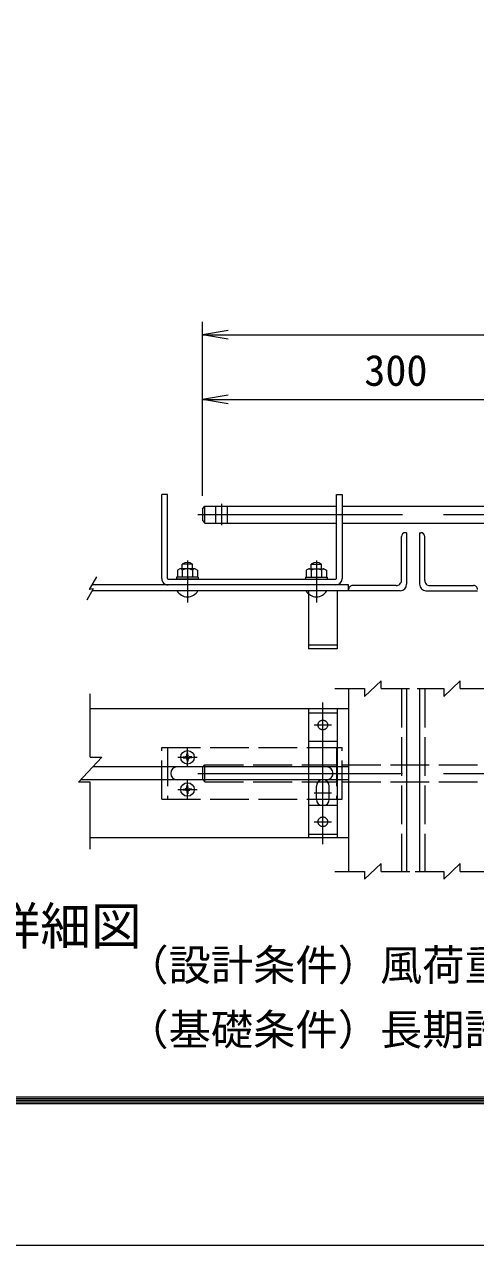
# Model space of a CAD drawing. Units: millimetres at full size, with parts at other scales. Extents: x -4200 to 4200, y -2970 to 2970.
# Drawn here: x -491 to 210, y -2970 to -1077 of the extents above; entities that cross this region are included whole.
import ezdxf
from ezdxf.enums import TextEntityAlignment as Align

# ---------------------------------------------------------------- set-up
doc = ezdxf.new("R2010")
doc.units = ezdxf.units.MM
doc.header["$LTSCALE"] = 10
doc.linetypes.add('DASHED', pattern=[7.5, 6, -1.5])
doc.linetypes.add('USER1', pattern=[50.8, 31.75, -6.35, 6.35, -6.35])
doc.layers.add('0-0_D-TTL-TXT', color=7, linetype='Continuous')
for name, color, linetype, lineweight in [('0-1_D-STR1', 1, 'Continuous', 18), ('0-2_D-BMK', 2, 'USER1', 13), ('0-3_D-STR3', 3, 'Continuous', 13), ('0-5_D-STR-DIM', 7, 'Continuous', 13), ('0-8_0', 7, 'Continuous', 18), ('0-B_D-TTL', 7, 'Continuous', 18)]:
    doc.layers.add(name, color=color, linetype=linetype, lineweight=lineweight)
doc.styles.add('ＭＳ ゴシック', font='')
doc.styles.get('ＭＳ ゴシック').set_extended_font_data('MS Gothic')

# ---------------------------------------------------------------- blocks, each defined once
blk = doc.blocks.new('_Open')
at = {"layer": '0-8_0'}
blk.add_line((-10, 1.667), (0, 0), dxfattribs=at)
blk.add_lwpolyline([(-10, -1.667), (0, 0), (-10, 0)], dxfattribs=at)

msp = doc.modelspace()

# ---------------------------------------------------------------- linework, layer by layer
at = {"layer": '0-1_D-STR1'}
for p, q in [((94.5, -1938.81), (94.5, -1870.81)), ((102.5, -1864.81), (100.5, -1864.81)), ((102.5, -1864.81), (102.5, -1944.81)), ((122.5, -1864.81), (122.5, -1944.81)), ((122.5, -1864.81), (124.5, -1864.81)), ((130.5, -1938.81), (130.5, -1870.81)), ((12.5, -1945.81), (-385.94, -1945.81)), ((86.5, -1946.81), (18.5, -1946.81)), ((138.5, -1946.81), (206.5, -1946.81)), ((12.5, -1954.81), (-385.43, -1954.81)), ((132.5, -1954.81), (212.5, -1954.81)), ((37.36, -2118.58), (63.2, -2094.58)), ((63.2, -2106.58), (63.2, -2094.58)), ((159.97, -2118.58), (185.81, -2094.58)), ((185.81, -2106.58), (185.81, -2094.58)), ((-9.11, -2106.58), (37.36, -2106.58)), ((12.5, -2106.58), (12.5, -2389.91)), ((37.36, -2106.58), (37.36, -2118.58)), ((63.2, -2106.58), (107.16, -2106.58)), ((102.5, -2106.58), (102.5, -2389.91)), ((118.71, -2106.58), (159.97, -2106.58)), ((122.5, -2106.58), (122.5, -2389.91)), ((159.97, -2106.58), (159.97, -2118.58)), ((185.81, -2106.58), (233.5, -2106.58)), ((12.5, -2137.95), (-388.52, -2137.95)), ((12.5, -2227.95), (-384.5, -2227.95)), ((12.5, -2247.95), (-403.07, -2247.95)), ((12.5, -2337.95), (-388.52, -2337.95)), ((37.36, -2401.91), (63.2, -2377.91)), ((63.2, -2389.91), (63.2, -2377.91)), ((159.97, -2401.91), (185.81, -2377.91)), ((185.81, -2389.91), (185.81, -2377.91)), ((-9.11, -2389.91), (37.36, -2389.91)), ((37.36, -2389.91), (37.36, -2401.91)), ((63.2, -2389.91), (107.45, -2389.91)), ((115.9, -2389.91), (159.97, -2389.91)), ((159.97, -2389.91), (159.97, -2401.91)), ((185.81, -2389.91), (233.5, -2389.91))]:
    msp.add_line(p, q, dxfattribs=at)
at = {"layer": '0-1_D-STR1', "linetype": 'DASHED'}
for p, q in [((94.5, -2106.58), (94.5, -2389.91)), ((130.5, -2106.58), (130.5, -2389.91))]:
    msp.add_line(p, q, dxfattribs=at)
at = {"layer": '0-1_D-STR1'}
msp.add_lwpolyline([(92.5, -1954.81), (12.5, -1954.81), (12.5, -1945.81)], dxfattribs=at)
for centre, radius, start, end in [((100.5, -1870.81), 6, 90, 180), ((124.5, -1870.81), 6, 0, 90), ((18.5, -1952.81), 6, 89.99989, 180), ((86.5, -1938.81), 8, 269.99989, 359.99999), ((92.5, -1944.81), 10, 270, 0), ((132.5, -1944.81), 10, 180, 270), ((138.5, -1938.81), 8, 180.00001, 270.00011), ((206.5, -1952.81), 6, 0, 90.00011)]:
    msp.add_arc(centre, radius, start, end, dxfattribs=at)
at = {"layer": '0-2_D-BMK'}
for p, q in [((-184.34, -1853.31), (-184.34, -1820.32)), ((-221.19, -1836.81), (996.31, -1836.81)), ((-237.5, -1908.11), (-237.5, -1973.11)), ((-37.5, -1908.11), (-37.5, -1973.11)), ((-27.5, -2347.83), (-27.5, -2128.07)), ((-40.74, -2162.95), (-14.25, -2162.95)), ((-252.37, -2212.95), (-222.61, -2212.95)), ((-237.49, -2227.83), (-237.49, -2198.07)), ((-237.5, -2277.83), (-237.5, -2248.07)), ((-221.19, -2237.95), (996.31, -2237.95)), ((-252.38, -2262.95), (-222.62, -2262.95)), ((-40.97, -2267.95), (-14.02, -2267.95)), ((-40.74, -2312.95), (-14.25, -2312.95))]:
    msp.add_line(p, q, dxfattribs=at)
at = {"layer": '0-3_D-STR3'}
for p, q in [((-277.5, -1935.81), (-277.5, -1805.81)), ((-268.5, -1805.81), (-277.5, -1805.81)), ((-268.5, -1935.81), (-268.5, -1805.81)), ((-6.5, -1935.81), (-6.5, -1805.81)), ((-6.5, -1805.81), (2.5, -1805.81)), ((2.5, -1805.81), (2.5, -1935.81)), ((-214.34, -1827.81), (-210.34, -1823.81)), ((-214.34, -1827.81), (-214.34, -1845.81)), ((-210.34, -1849.81), (-210.34, -1823.81)), ((-210.34, -1823.81), (-6.5, -1823.81)), ((2.5, -1823.81), (222.5, -1823.81)), ((-214.34, -1845.81), (-210.34, -1849.81)), ((-210.34, -1849.81), (-6.5, -1849.81)), ((2.5, -1849.81), (222.5, -1849.81)), ((-249.26, -1920.81), (-253.18, -1923.08)), ((-253.18, -1923.08), (-253.18, -1933.61)), ((-225.74, -1920.81), (-249.26, -1920.81)), ((-245.5, -1920.81), (-245.5, -1913.41)), ((-229.5, -1913.41), (-245.5, -1913.41)), ((-245.5, -1923.08), (-245.5, -1933.61)), ((-229.5, -1920.81), (-229.5, -1913.41)), ((-229.5, -1923.08), (-229.5, -1933.61)), ((-225.74, -1920.81), (-221.82, -1923.08)), ((-221.82, -1923.08), (-221.82, -1933.61)), ((-45.5, -1920.81), (-45.5, -1913.41)), ((-45.5, -1913.41), (-29.5, -1913.41)), ((-45.5, -1923.08), (-45.5, -1933.61)), ((-29.5, -1920.81), (-29.5, -1913.41)), ((-29.5, -1923.08), (-29.5, -1933.61)), ((-267.5, -1936.81), (-7.5, -1936.81)), ((-254.3, -1933.61), (-254.3, -1936.81)), ((-220.7, -1933.61), (-254.3, -1933.61)), ((-220.7, -1936.81), (-254.3, -1936.81)), ((-220.7, -1933.61), (-220.7, -1936.81)), ((-54.3, -1933.61), (-20.7, -1933.61)), ((-20.7, -1933.61), (-20.7, -1936.81)), ((-49.5, -1954.81), (-49.5, -2044.81)), ((-5.5, -1954.81), (-5.5, -2044.81)), ((-5.5, -2044.81), (-49.5, -2044.81)), ((-49.5, -2137.95), (-49.5, -2337.95)), ((-5.5, -2137.95), (-5.5, -2337.95)), ((-244.19, -2212.22), (-241.1, -2212.16)), ((-244.19, -2213.73), (-244.19, -2212.22)), ((-244.19, -2213.68), (-241.1, -2213.73)), ((-239.26, -2211.18), (-241.1, -2212.16)), ((-239.26, -2214.71), (-241.1, -2213.73)), ((-239.22, -2211.15), (-238.28, -2209.29)), ((-239.22, -2214.75), (-238.28, -2216.61)), ((-236.71, -2209.29), (-236.76, -2206.25)), ((-235.76, -2211.15), (-236.71, -2209.29)), ((-235.76, -2214.75), (-236.71, -2216.61)), ((-235.73, -2211.18), (-233.88, -2212.16)), ((-235.73, -2214.71), (-233.88, -2213.73)), ((-230.79, -2212.22), (-233.88, -2212.16)), ((-230.79, -2213.68), (-233.88, -2213.73)), ((-230.79, -2213.68), (-230.79, -2212.22)), ((-238.28, -2216.61), (-238.22, -2219.65)), ((-238.22, -2219.65), (-236.76, -2219.65)), ((-238.22, -2219.65), (-236.76, -2219.65)), ((-236.71, -2216.61), (-236.76, -2219.65)), ((-244.2, -2262.22), (-241.11, -2262.16)), ((-244.2, -2263.73), (-244.2, -2262.22)), ((-244.2, -2263.68), (-241.11, -2263.73)), ((-239.26, -2261.18), (-241.11, -2262.16)), ((-239.26, -2264.71), (-241.11, -2263.73)), ((-239.23, -2261.15), (-238.28, -2259.29)), ((-239.23, -2264.75), (-238.28, -2266.61)), ((-238.28, -2266.61), (-238.23, -2269.65)), ((-238.23, -2269.65), (-236.76, -2269.65)), ((-238.23, -2269.65), (-236.76, -2269.65)), ((-236.71, -2259.29), (-236.76, -2256.25)), ((-236.71, -2266.61), (-236.76, -2269.65)), ((-235.77, -2261.15), (-236.71, -2259.29)), ((-235.77, -2264.75), (-236.71, -2266.61)), ((-235.73, -2261.18), (-233.89, -2262.16)), ((-235.73, -2264.71), (-233.89, -2263.73)), ((-230.8, -2262.22), (-233.89, -2262.16)), ((-230.8, -2263.68), (-233.89, -2263.73)), ((-230.8, -2263.68), (-230.8, -2262.22)), ((-37.5, -2277.95), (-37.5, -2257.95)), ((-17.5, -2277.95), (-17.5, -2257.95))]:
    msp.add_line(p, q, dxfattribs=at)
at = {"layer": '0-3_D-STR3', "linetype": 'DASHED'}
for p, q in [((-193.34, -1849.81), (-193.34, -1823.81)), ((-175.34, -1849.81), (-175.34, -1823.81)), ((-49.5, -2038.81), (-5.5, -2038.81)), ((-49.5, -2143.95), (-5.5, -2143.95)), ((-49.5, -2187.95), (-5.5, -2187.95)), ((-277.5, -2197.95), (2.5, -2197.95)), ((-277.5, -2277.95), (-277.5, -2197.95)), ((-268.5, -2197.95), (-268.5, -2277.95)), ((-6.5, -2197.95), (-6.5, -2277.95)), ((2.5, -2277.95), (2.5, -2197.95)), ((-214.34, -2228.95), (-210.34, -2224.95)), ((-214.34, -2228.95), (-214.34, -2246.95)), ((-210.34, -2250.95), (-210.34, -2224.95)), ((-210.34, -2224.95), (-6.5, -2224.95)), ((2.5, -2224.95), (222.5, -2224.95)), ((-214.34, -2246.95), (-210.34, -2250.95)), ((-210.34, -2250.95), (-6.5, -2250.95)), ((2.5, -2250.95), (222.5, -2250.95)), ((-277.5, -2277.95), (2.5, -2277.95)), ((-5.5, -2287.95), (-49.5, -2287.95)), ((-49.5, -2331.95), (-5.5, -2331.95))]:
    msp.add_line(p, q, dxfattribs=at)
at = {"layer": '0-3_D-STR3'}
for points in [[(-49.26, -1920.81), (-53.18, -1923.08), (-53.18, -1933.61)], [(-49.26, -1920.81), (-25.74, -1920.81), (-21.82, -1923.08), (-21.82, -1933.61)], [(-54.3, -1933.61), (-54.3, -1936.81), (-20.7, -1936.81)], [(-238.28, -2209.29), (-238.22, -2206.25), (-236.76, -2206.25)], [(-238.28, -2259.29), (-238.23, -2256.25), (-236.76, -2256.25)]]:
    msp.add_lwpolyline(points, dxfattribs=at)
at = {"layer": '0-3_D-STR3', "linetype": 'DASHED'}
for centre in [(-27.5, -2162.95), (-27.5, -2312.95)]:
    msp.add_circle(centre, 7.5, dxfattribs=at)
at = {"layer": '0-3_D-STR3'}
for centre in [(-237.49, -2212.95), (-237.5, -2262.95)]:
    msp.add_circle(centre, 10.5, dxfattribs=at)
for centre, radius, start, end in [((-237.5, -1927.27), 16, 60, 120), ((-37.5, -1927.27), 16, 60, 120), ((-249.05, -1924.73), 3.92, 24.94299, 92.968), ((-237.5, -1936.08), 15.27, 58.40741, 121.59259), ((-225.94, -1924.73), 3.92, 87.032, 155.05701), ((-49.05, -1924.73), 3.92, 24.94299, 92.968), ((-37.5, -1936.08), 15.27, 58.40741, 121.59259), ((-25.94, -1924.73), 3.92, 87.032, 155.05701), ((-267.5, -1935.81), 10, 179.99999, 270), ((-267.5, -1935.81), 1, 179.99999, 270), ((-7.5, -1935.81), 1, 270, 359.99999), ((-7.5, -1935.81), 10, 270, 359.99999), ((-237.5, -1945.34), 18.83, 210.21596, 329.78404), ((-37.5, -1945.34), 18.83, 210.21596, 329.78404), ((-253.5, -2237.95), 10, 89.99998, 269.99929), ((-21.5, -2237.95), 10, 270.00068, 89.99999), ((-27.5, -2257.95), 10, 359.99999, 179.99965), ((-27.5, -2277.95), 10, 179.99999, 359.99998)]:
    msp.add_arc(centre, radius, start, end, dxfattribs=at)
at = {"layer": '0-5_D-STR-DIM'}
for p, q in [((-214.34, -1807.81), (-214.34, -1538.06)), ((-214.34, -1558.06), (985.66, -1558.06)), ((-214.34, -1807.81), (-214.34, -1638.34)), ((-214.34, -1658.34), (385.66, -1658.34)), ((-378.78, -1933.06), (-390.01, -1953.08)), ((-383.85, -1952.01), (-393.68, -1969.52)), ((-383.85, -1952.01), (-390.01, -1953.08)), ((-388.52, -2212.89), (-388.52, -2114.78)), ((-406.52, -2251.66), (-370.52, -2212.89)), ((-388.52, -2212.89), (-370.52, -2212.89)), ((-388.52, -2251.66), (-406.52, -2251.66)), ((-388.52, -2355.53), (-388.52, -2251.66))]:
    msp.add_line(p, q, dxfattribs=at)
at = {"layer": '0-B_D-TTL', "color": 2}
msp.add_lwpolyline([(-4200, 2970), (4200, 2970), (4200, -2970), (-4200, -2970)], close=True, dxfattribs=at)
at = {"layer": '0-B_D-TTL'}
for points in [[(-3930, 2750), (3930, 2750), (3930, -2750), (-3930, -2750)], [(-3927.5, 2747.5), (3927.5, 2747.5), (3927.5, -2747.5), (-3927.5, -2747.5)], [(-3925, 2745), (3925, 2745), (3925, -2745), (-3925, -2745)], [(-3922.5, 2742.5), (3922.5, 2742.5), (3922.5, -2742.5), (-3922.5, -2742.5)], [(-3920, 2740), (3920, 2740), (3920, -2740), (-3920, -2740)]]:
    msp.add_lwpolyline(points, close=True, dxfattribs=at)

# ---------------------------------------------------------------- block references
at = {"layer": '0-5_D-STR-DIM', "xscale": 4, "yscale": 4, "rotation": 180}
for p in [(-214.34, -1558.06), (-214.34, -1658.34)]:
    msp.add_blockref('_Open', p, dxfattribs=at)

# ---------------------------------------------------------------- texts
at = {"layer": '0-0_D-TTL-TXT', "style": 'ＭＳ ゴシック'}
for s, height, p in [('カンヌキ取付詳細図', 57.7, (-1016.83, -2520.74)), ('（設計条件）風荷重：昭和57年改正 建築基準法・同施行令に基づく風圧力に準拠。', 48.09, (-332.45, -2573.6)), ('（基礎条件）長期許容地耐力98kN/m の場合。', 48.09, (-332.45, -2673.6))]:
    msp.add_text(s, height=height, dxfattribs=at).set_placement(p, align=Align.BOTTOM_LEFT)
at = {"layer": '0-5_D-STR-DIM', "style": 'ＭＳ ゴシック'}
msp.add_text('300', height=48.09, dxfattribs=at).set_placement((36.78, -1651.59), align=Align.BOTTOM_LEFT)

doc.saveas('drawing.dxf')
